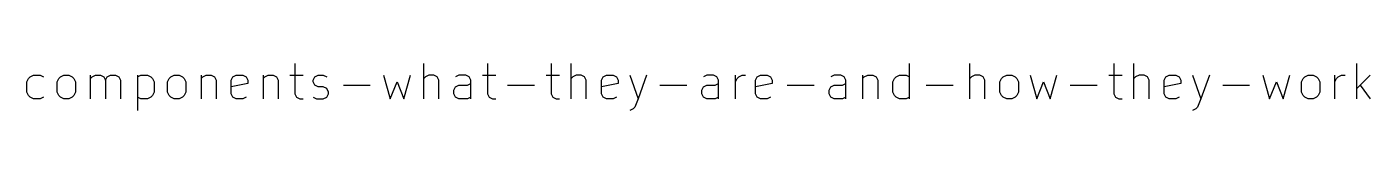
# Model space of a CAD drawing. Extents: x 0.4 to 11.3, y -7.9 to -0.4.
# Drawn here: x 2.786 to 4.695, y -4.13 to -4.063 of the extents above; entities that cross this region are included whole.
import ezdxf

# ---------------------------------------------------------------- set-up
doc = ezdxf.new("R2010")
doc.units = 0
doc.header["$MEASUREMENT"] = 0
doc.layers.add('BLUE3', color=171, linetype='CONTINUOUS')

msp = doc.modelspace()

# ---------------------------------------------------------------- linework, layer by layer
at = {"layer": 'BLUE3', "linetype": 'CONTINUOUS'}
for p, q in [((3.16665, -4.06288), (3.16665, -4.10574)), ((3.34999, -4.11288), (3.34999, -4.06288)), ((3.44046, -4.06288), (3.44046, -4.10574)), ((3.53094, -4.06288), (3.53094, -4.10574)), ((3.55951, -4.11288), (3.55951, -4.06288)), ((4.04046, -4.11288), (4.04046, -4.06288)), ((4.12617, -4.11288), (4.12617, -4.06288)), ((4.33093, -4.06288), (4.33093, -4.10574)), ((4.3595, -4.11288), (4.3595, -4.06288)), ((4.67617, -4.11288), (4.67617, -4.06288)), ((2.78571, -4.08907), (2.78809, -4.08431)), ((2.78809, -4.08431), (2.79047, -4.08193)), ((2.79047, -4.08193), (2.79524, -4.07955)), ((2.79524, -4.07955), (2.80476, -4.07955)), ((2.80476, -4.07955), (2.80952, -4.08193)), ((2.82857, -4.08907), (2.83095, -4.08431)), ((2.83095, -4.08431), (2.83333, -4.08193)), ((2.83333, -4.08193), (2.83809, -4.07955)), ((2.83809, -4.07955), (2.84524, -4.07955)), ((2.84524, -4.07955), (2.85, -4.08193)), ((2.85, -4.08193), (2.85238, -4.08431)), ((2.85238, -4.08431), (2.85476, -4.08907)), ((2.87619, -4.11288), (2.87619, -4.07955)), ((2.87619, -4.08431), (2.87857, -4.08193)), ((2.87857, -4.08193), (2.88333, -4.07955)), ((2.88333, -4.07955), (2.89047, -4.07955)), ((2.89047, -4.07955), (2.89523, -4.08193)), ((2.89523, -4.08193), (2.89761, -4.08669)), ((2.89761, -4.08669), (2.9, -4.08193)), ((2.9, -4.08193), (2.90476, -4.07955)), ((2.90476, -4.07955), (2.9119, -4.07955)), ((2.9119, -4.07955), (2.91666, -4.08193)), ((2.91666, -4.08193), (2.91904, -4.08669)), ((2.94285, -4.07955), (2.94285, -4.12955)), ((2.94285, -4.08193), (2.94761, -4.07955)), ((2.94761, -4.07955), (2.95714, -4.07955)), ((2.95714, -4.07955), (2.9619, -4.08193)), ((2.9619, -4.08193), (2.96428, -4.08431)), ((2.96428, -4.08431), (2.96666, -4.08907)), ((2.98571, -4.08907), (2.98809, -4.08431)), ((2.98809, -4.08431), (2.99047, -4.08193)), ((2.99047, -4.08193), (2.99523, -4.07955)), ((2.99523, -4.07955), (3.00237, -4.07955)), ((3.00237, -4.07955), (3.00713, -4.08193)), ((3.00713, -4.08193), (3.00952, -4.08431)), ((3.00952, -4.08431), (3.0119, -4.08907)), ((3.03332, -4.07955), (3.03332, -4.11288)), ((3.03332, -4.08431), (3.0357, -4.08193)), ((3.0357, -4.08193), (3.04047, -4.07955)), ((3.04047, -4.07955), (3.04761, -4.07955)), ((3.04761, -4.07955), (3.05237, -4.08193)), ((3.05237, -4.08193), (3.05475, -4.08669)), ((3.07618, -4.08669), (3.07856, -4.08193)), ((3.07856, -4.08193), (3.08332, -4.07955)), ((3.08332, -4.07955), (3.09285, -4.07955)), ((3.09285, -4.07955), (3.09761, -4.08193)), ((3.09761, -4.08193), (3.09999, -4.08669)), ((3.12142, -4.07955), (3.12142, -4.11288)), ((3.12142, -4.08431), (3.1238, -4.08193)), ((3.1238, -4.08193), (3.12856, -4.07955)), ((3.12856, -4.07955), (3.1357, -4.07955)), ((3.1357, -4.07955), (3.14046, -4.08193)), ((3.14046, -4.08193), (3.14285, -4.08669)), ((3.15951, -4.07955), (3.17856, -4.07955)), ((3.19285, -4.08669), (3.19522, -4.08193)), ((3.19522, -4.08193), (3.19999, -4.07955)), ((3.19999, -4.07955), (3.20713, -4.07955)), ((3.20713, -4.07955), (3.21189, -4.08193)), ((3.29285, -4.07955), (3.30237, -4.11288)), ((3.32142, -4.11288), (3.33094, -4.07955)), ((3.35237, -4.08193), (3.34999, -4.08431)), ((3.35713, -4.07955), (3.35237, -4.08193)), ((3.36428, -4.07955), (3.35713, -4.07955)), ((3.36904, -4.08193), (3.36428, -4.07955)), ((3.37142, -4.08669), (3.36904, -4.08193)), ((3.39999, -4.07955), (3.39522, -4.08193)), ((3.40951, -4.07955), (3.39999, -4.07955)), ((3.41427, -4.08193), (3.40951, -4.07955)), ((3.41665, -4.08669), (3.41427, -4.08193)), ((3.43332, -4.07955), (3.45237, -4.07955)), ((3.5238, -4.07955), (3.54284, -4.07955)), ((3.56189, -4.08193), (3.55951, -4.08431)), ((3.56665, -4.07955), (3.56189, -4.08193)), ((3.5738, -4.07955), (3.56665, -4.07955)), ((3.57856, -4.08193), (3.5738, -4.07955)), ((3.58094, -4.08669), (3.57856, -4.08193)), ((3.60237, -4.08669), (3.60474, -4.08193)), ((3.60474, -4.08193), (3.60951, -4.07955)), ((3.60951, -4.07955), (3.61903, -4.07955)), ((3.61903, -4.07955), (3.62379, -4.08193)), ((3.62379, -4.08193), (3.62617, -4.08669)), ((3.64284, -4.07955), (3.65475, -4.11288)), ((3.66665, -4.07955), (3.65475, -4.11288)), ((3.75237, -4.07955), (3.7476, -4.08193)), ((3.76189, -4.07955), (3.75237, -4.07955)), ((3.76665, -4.08193), (3.76189, -4.07955)), ((3.76903, -4.08669), (3.76665, -4.08193)), ((3.79284, -4.11288), (3.79284, -4.07955)), ((3.79284, -4.08907), (3.79522, -4.08431)), ((3.79522, -4.08431), (3.7976, -4.08193)), ((3.7976, -4.08193), (3.80236, -4.07955)), ((3.80236, -4.07955), (3.80713, -4.07955)), ((3.82141, -4.08669), (3.82379, -4.08193)), ((3.82379, -4.08193), (3.82856, -4.07955)), ((3.82856, -4.07955), (3.83808, -4.07955)), ((3.83808, -4.07955), (3.84284, -4.08193)), ((3.84284, -4.08193), (3.84522, -4.08669)), ((3.93332, -4.07955), (3.92856, -4.08193)), ((3.94284, -4.07955), (3.93332, -4.07955)), ((3.9476, -4.08193), (3.94284, -4.07955)), ((3.94998, -4.08669), (3.9476, -4.08193)), ((3.97379, -4.07955), (3.97379, -4.11288)), ((3.97379, -4.08431), (3.97617, -4.08193)), ((3.97617, -4.08193), (3.98094, -4.07955)), ((3.98094, -4.07955), (3.98808, -4.07955)), ((3.98808, -4.07955), (3.99284, -4.08193)), ((3.99284, -4.08193), (3.99522, -4.08669)), ((4.01665, -4.08907), (4.01903, -4.08431)), ((4.01903, -4.08431), (4.02141, -4.08193)), ((4.02141, -4.08193), (4.02617, -4.07955)), ((4.02617, -4.07955), (4.0357, -4.07955)), ((4.0357, -4.07955), (4.04046, -4.08193)), ((4.12855, -4.08193), (4.12617, -4.08431)), ((4.13331, -4.07955), (4.12855, -4.08193)), ((4.14046, -4.07955), (4.13331, -4.07955)), ((4.14522, -4.08193), (4.14046, -4.07955)), ((4.1476, -4.08669), (4.14522, -4.08193)), ((4.16903, -4.08907), (4.17141, -4.08431)), ((4.17141, -4.08431), (4.17379, -4.08193)), ((4.17379, -4.08193), (4.17855, -4.07955)), ((4.17855, -4.07955), (4.18569, -4.07955)), ((4.18569, -4.07955), (4.19045, -4.08193)), ((4.19045, -4.08193), (4.19283, -4.08431)), ((4.19283, -4.08431), (4.19522, -4.08907)), ((4.21188, -4.07955), (4.22141, -4.11288)), ((4.24045, -4.11288), (4.24998, -4.07955)), ((4.32379, -4.07955), (4.34283, -4.07955)), ((4.36188, -4.08193), (4.3595, -4.08431)), ((4.36665, -4.07955), (4.36188, -4.08193)), ((4.37379, -4.07955), (4.36665, -4.07955)), ((4.37855, -4.08193), (4.37379, -4.07955)), ((4.38093, -4.08669), (4.37855, -4.08193)), ((4.40236, -4.08669), (4.40474, -4.08193)), ((4.40474, -4.08193), (4.4095, -4.07955)), ((4.4095, -4.07955), (4.41902, -4.07955)), ((4.41902, -4.07955), (4.42378, -4.08193)), ((4.42378, -4.08193), (4.42617, -4.08669)), ((4.44283, -4.07955), (4.45474, -4.11288)), ((4.46664, -4.07955), (4.45474, -4.11288)), ((4.54283, -4.07955), (4.55236, -4.11288)), ((4.57141, -4.11288), (4.58093, -4.07955)), ((4.5976, -4.08907), (4.59998, -4.08431)), ((4.59998, -4.08431), (4.60236, -4.08193)), ((4.60236, -4.08193), (4.60712, -4.07955)), ((4.60712, -4.07955), (4.61426, -4.07955)), ((4.61426, -4.07955), (4.61902, -4.08193)), ((4.61902, -4.08193), (4.62141, -4.08431)), ((4.62141, -4.08431), (4.62379, -4.08907)), ((4.64521, -4.11288), (4.64521, -4.07955)), ((4.64521, -4.08907), (4.64759, -4.08431)), ((4.64759, -4.08431), (4.64998, -4.08193)), ((4.64998, -4.08193), (4.65474, -4.07955)), ((4.65474, -4.07955), (4.6595, -4.07955)), ((4.69521, -4.07955), (4.67617, -4.09859)), ((2.78571, -4.10335), (2.78571, -4.08907)), ((2.78809, -4.10812), (2.78571, -4.10335)), ((2.82857, -4.10335), (2.82857, -4.08907)), ((2.83095, -4.10812), (2.82857, -4.10335)), ((2.85476, -4.10335), (2.85238, -4.10812)), ((2.85476, -4.08907), (2.85476, -4.10335)), ((2.89761, -4.08669), (2.89761, -4.11288)), ((2.91904, -4.08669), (2.91904, -4.11288)), ((2.96666, -4.10335), (2.96428, -4.10812)), ((2.96666, -4.08907), (2.96666, -4.10335)), ((2.98571, -4.10335), (2.98571, -4.08907)), ((2.98809, -4.10812), (2.98571, -4.10335)), ((3.0119, -4.10335), (3.00952, -4.10812)), ((3.0119, -4.08907), (3.0119, -4.10335)), ((3.05475, -4.08669), (3.05475, -4.11288)), ((3.07618, -4.10574), (3.07618, -4.08669)), ((3.09999, -4.09145), (3.07618, -4.09621)), ((3.09999, -4.08669), (3.09999, -4.09145)), ((3.14285, -4.08669), (3.14285, -4.11288)), ((3.19285, -4.08907), (3.19285, -4.08669)), ((3.19522, -4.09383), (3.19285, -4.08907)), ((3.19999, -4.09621), (3.19522, -4.09383)), ((3.20713, -4.09621), (3.19999, -4.09621)), ((3.21189, -4.09859), (3.20713, -4.09621)), ((3.21427, -4.10335), (3.21189, -4.09859)), ((3.21427, -4.10574), (3.21427, -4.10335)), ((3.2357, -4.09383), (3.2738, -4.09383)), ((3.30237, -4.11288), (3.31189, -4.08907)), ((3.31189, -4.08907), (3.32142, -4.11288)), ((3.37142, -4.11288), (3.37142, -4.08669)), ((3.39285, -4.10097), (3.39522, -4.09621)), ((3.39285, -4.10574), (3.39285, -4.10097)), ((3.39522, -4.09621), (3.39999, -4.09383)), ((3.39999, -4.09383), (3.41189, -4.09383)), ((3.41189, -4.09383), (3.41665, -4.09145)), ((3.41665, -4.11288), (3.41665, -4.08669)), ((3.46903, -4.09383), (3.50713, -4.09383)), ((3.58094, -4.11288), (3.58094, -4.08669)), ((3.60237, -4.10574), (3.60237, -4.08669)), ((3.62617, -4.09145), (3.60237, -4.09621)), ((3.62617, -4.08669), (3.62617, -4.09145)), ((3.6857, -4.09383), (3.7238, -4.09383)), ((3.74522, -4.10097), (3.7476, -4.09621)), ((3.74522, -4.10574), (3.74522, -4.10097)), ((3.7476, -4.09621), (3.75237, -4.09383)), ((3.75237, -4.09383), (3.76427, -4.09383)), ((3.76427, -4.09383), (3.76903, -4.09145)), ((3.76903, -4.11288), (3.76903, -4.08669)), ((3.82141, -4.10574), (3.82141, -4.08669)), ((3.84522, -4.09145), (3.82141, -4.09621)), ((3.84522, -4.08669), (3.84522, -4.09145)), ((3.86665, -4.09383), (3.90475, -4.09383)), ((3.92618, -4.10097), (3.92856, -4.09621)), ((3.92618, -4.10574), (3.92618, -4.10097)), ((3.92856, -4.09621), (3.93332, -4.09383)), ((3.93332, -4.09383), (3.94522, -4.09383)), ((3.94522, -4.09383), (3.94998, -4.09145)), ((3.94998, -4.11288), (3.94998, -4.08669)), ((3.99522, -4.08669), (3.99522, -4.11288)), ((4.01665, -4.10335), (4.01665, -4.08907)), ((4.01903, -4.10812), (4.01665, -4.10335)), ((4.06426, -4.09383), (4.10236, -4.09383)), ((4.1476, -4.11288), (4.1476, -4.08669)), ((4.16903, -4.10335), (4.16903, -4.08907)), ((4.17141, -4.10812), (4.16903, -4.10335)), ((4.19522, -4.10335), (4.19283, -4.10812)), ((4.19522, -4.08907), (4.19522, -4.10335)), ((4.22141, -4.11288), (4.23093, -4.08907)), ((4.23093, -4.08907), (4.24045, -4.11288)), ((4.26902, -4.09383), (4.30712, -4.09383)), ((4.38093, -4.11288), (4.38093, -4.08669)), ((4.40236, -4.10574), (4.40236, -4.08669)), ((4.42617, -4.09145), (4.40236, -4.09621)), ((4.42617, -4.08669), (4.42617, -4.09145)), ((4.48569, -4.09383), (4.52379, -4.09383)), ((4.55236, -4.11288), (4.56188, -4.08907)), ((4.56188, -4.08907), (4.57141, -4.11288)), ((4.5976, -4.10335), (4.5976, -4.08907)), ((4.59998, -4.10812), (4.5976, -4.10335)), ((4.62379, -4.10335), (4.62141, -4.10812)), ((4.62379, -4.08907), (4.62379, -4.10335)), ((4.68093, -4.09383), (4.69521, -4.11288)), ((2.79047, -4.1105), (2.78809, -4.10812)), ((2.79524, -4.11288), (2.79047, -4.1105)), ((2.80476, -4.11288), (2.79524, -4.11288)), ((2.80952, -4.1105), (2.80476, -4.11288)), ((2.83333, -4.1105), (2.83095, -4.10812)), ((2.83809, -4.11288), (2.83333, -4.1105)), ((2.84524, -4.11288), (2.83809, -4.11288)), ((2.85, -4.1105), (2.84524, -4.11288)), ((2.85238, -4.10812), (2.85, -4.1105)), ((2.94761, -4.11288), (2.94285, -4.1105)), ((2.95714, -4.11288), (2.94761, -4.11288)), ((2.9619, -4.1105), (2.95714, -4.11288)), ((2.96428, -4.10812), (2.9619, -4.1105)), ((2.99047, -4.1105), (2.98809, -4.10812)), ((2.99523, -4.11288), (2.99047, -4.1105)), ((3.00237, -4.11288), (2.99523, -4.11288)), ((3.00713, -4.1105), (3.00237, -4.11288)), ((3.00952, -4.10812), (3.00713, -4.1105)), ((3.07856, -4.1105), (3.07618, -4.10574)), ((3.08332, -4.11288), (3.07856, -4.1105)), ((3.09285, -4.11288), (3.08332, -4.11288)), ((3.09761, -4.1105), (3.09285, -4.11288)), ((3.16665, -4.10574), (3.16904, -4.1105)), ((3.16904, -4.1105), (3.1738, -4.11288)), ((3.1738, -4.11288), (3.17856, -4.11288)), ((3.19285, -4.1105), (3.19761, -4.11288)), ((3.19761, -4.11288), (3.20713, -4.11288)), ((3.20713, -4.11288), (3.21189, -4.1105)), ((3.21189, -4.1105), (3.21427, -4.10574)), ((3.39522, -4.1105), (3.39285, -4.10574)), ((3.39999, -4.11288), (3.39522, -4.1105)), ((3.41189, -4.11288), (3.39999, -4.11288)), ((3.41665, -4.1105), (3.41189, -4.11288)), ((3.44046, -4.10574), (3.44284, -4.1105)), ((3.44284, -4.1105), (3.44761, -4.11288)), ((3.44761, -4.11288), (3.45237, -4.11288)), ((3.53094, -4.10574), (3.53332, -4.1105)), ((3.53332, -4.1105), (3.53808, -4.11288)), ((3.53808, -4.11288), (3.54284, -4.11288)), ((3.60474, -4.1105), (3.60237, -4.10574)), ((3.60951, -4.11288), (3.60474, -4.1105)), ((3.61903, -4.11288), (3.60951, -4.11288)), ((3.62379, -4.1105), (3.61903, -4.11288)), ((3.65475, -4.11288), (3.64998, -4.12478)), ((3.7476, -4.1105), (3.74522, -4.10574)), ((3.75237, -4.11288), (3.7476, -4.1105)), ((3.76427, -4.11288), (3.75237, -4.11288)), ((3.76903, -4.1105), (3.76427, -4.11288)), ((3.82379, -4.1105), (3.82141, -4.10574)), ((3.82856, -4.11288), (3.82379, -4.1105)), ((3.83808, -4.11288), (3.82856, -4.11288)), ((3.84284, -4.1105), (3.83808, -4.11288)), ((3.92856, -4.1105), (3.92618, -4.10574)), ((3.93332, -4.11288), (3.92856, -4.1105)), ((3.94522, -4.11288), (3.93332, -4.11288)), ((3.94998, -4.1105), (3.94522, -4.11288)), ((4.02141, -4.1105), (4.01903, -4.10812)), ((4.02617, -4.11288), (4.02141, -4.1105)), ((4.0357, -4.11288), (4.02617, -4.11288)), ((4.04046, -4.1105), (4.0357, -4.11288)), ((4.17379, -4.1105), (4.17141, -4.10812)), ((4.17855, -4.11288), (4.17379, -4.1105)), ((4.18569, -4.11288), (4.17855, -4.11288)), ((4.19045, -4.1105), (4.18569, -4.11288)), ((4.19283, -4.10812), (4.19045, -4.1105)), ((4.33093, -4.10574), (4.33331, -4.1105)), ((4.33331, -4.1105), (4.33807, -4.11288)), ((4.33807, -4.11288), (4.34283, -4.11288)), ((4.40474, -4.1105), (4.40236, -4.10574)), ((4.4095, -4.11288), (4.40474, -4.1105)), ((4.41902, -4.11288), (4.4095, -4.11288)), ((4.42378, -4.1105), (4.41902, -4.11288)), ((4.45474, -4.11288), (4.44998, -4.12478)), ((4.60236, -4.1105), (4.59998, -4.10812)), ((4.60712, -4.11288), (4.60236, -4.1105)), ((4.61426, -4.11288), (4.60712, -4.11288)), ((4.61902, -4.1105), (4.61426, -4.11288)), ((4.62141, -4.10812), (4.61902, -4.1105)), ((3.6476, -4.12717), (3.64284, -4.12955)), ((3.64998, -4.12478), (3.6476, -4.12717)), ((4.44759, -4.12717), (4.44283, -4.12955)), ((4.44998, -4.12478), (4.44759, -4.12717))]:
    msp.add_line(p, q, dxfattribs=at)

doc.saveas('drawing.dxf')
